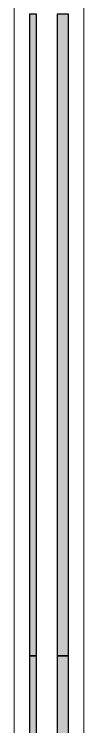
# Model space of a CAD drawing. Header units: millimetres. Extents: x 79795 to 317870, y -36033 to 97293.
# Drawn here: x 201851 to 201949, y 16010 to 17009 of the extents above; entities that cross this region are included whole.
import ezdxf

# ---------------------------------------------------------------- set-up
doc = ezdxf.new("R2010")
doc.units = ezdxf.units.MM
doc.header["$MEASUREMENT"] = 0
doc.layers.add('CSM-STL-XX-ZZ-M3-A-XXXX-00001_detached _19_04_21__rvt-1-Level 4$0$A-GLAZ-CURT', color=7, linetype='CONTINUOUS', lineweight=9)
doc.layers.add('CSM-STL-XX-ZZ-M3-A-XXXX-00001_detached _19_04_21__rvt-1-Level 4$0$A-GLAZ-CWMG', color=7, linetype='CONTINUOUS', lineweight=9)

msp = doc.modelspace()

# ---------------------------------------------------------------- hatches: boundary and pattern name
at = {"layer": 'CSM-STL-XX-ZZ-M3-A-XXXX-00001_detached _19_04_21__rvt-1-Level 4$0$A-GLAZ-CURT'}
h = msp.add_hatch(color=256, dxfattribs=at)
h.paths.add_polyline_path([(201911.33, 16109.33), (201927.33, 16109.33), (201927.33, 17009.33), (201911.33, 17009.33), (201911.33, 16610.77)], flags=0)
h.paths.add_polyline_path([(201872.33, 16109.33), (201882.33, 16109.33), (201882.33, 17009.33), (201872.33, 17009.33), (201872.33, 16610.77)], flags=0)
h = msp.add_hatch(color=256, dxfattribs=at)
h.paths.add_polyline_path([(201927.33, 16109.33), (201911.33, 16109.33), (201911.33, 15269.33), (201927.33, 15269.33), (201927.33, 15947.3)], flags=0)
h.paths.add_polyline_path([(201882.33, 16109.33), (201872.33, 16109.33), (201872.33, 15269.33), (201882.33, 15269.33), (201882.33, 15947.3)], flags=0)

# ---------------------------------------------------------------- linework, layer by layer
at = {"layer": 'CSM-STL-XX-ZZ-M3-A-XXXX-00001_detached _19_04_21__rvt-1-Level 4$0$A-GLAZ-CURT', "lineweight": 30}
for p, q in [((201872.33, 17009.33), (201872.33, 16109.33)), ((201882.33, 17009.33), (201872.33, 17009.33)), ((201882.33, 16109.33), (201882.33, 17009.33)), ((201911.33, 17009.33), (201911.33, 16109.33)), ((201927.33, 17009.33), (201911.33, 17009.33)), ((201927.33, 16109.33), (201927.33, 17009.33)), ((201872.33, 16109.33), (201882.33, 16109.33)), ((201872.33, 16109.33), (201872.33, 15269.33)), ((201882.33, 16109.33), (201872.33, 16109.33)), ((201882.33, 15269.33), (201882.33, 16109.33)), ((201911.33, 16109.33), (201927.33, 16109.33)), ((201911.33, 16109.33), (201911.33, 15269.33)), ((201927.33, 16109.33), (201911.33, 16109.33)), ((201927.33, 15269.33), (201927.33, 16109.33))]:
    msp.add_line(p, q, dxfattribs=at)
at = {"layer": 'CSM-STL-XX-ZZ-M3-A-XXXX-00001_detached _19_04_21__rvt-1-Level 4$0$A-GLAZ-CWMG'}
for p, q in [((201850.83, 17009.33), (201850.83, 17909.33)), ((201948.83, 17009.33), (201948.83, 17909.33)), ((201850.83, 16109.33), (201850.83, 17009.33)), ((201948.83, 16109.33), (201948.83, 17009.33)), ((201850.83, 15269.33), (201850.83, 16109.33)), ((201948.83, 15269.33), (201948.83, 16109.33))]:
    msp.add_line(p, q, dxfattribs=at)

doc.saveas('drawing.dxf')
